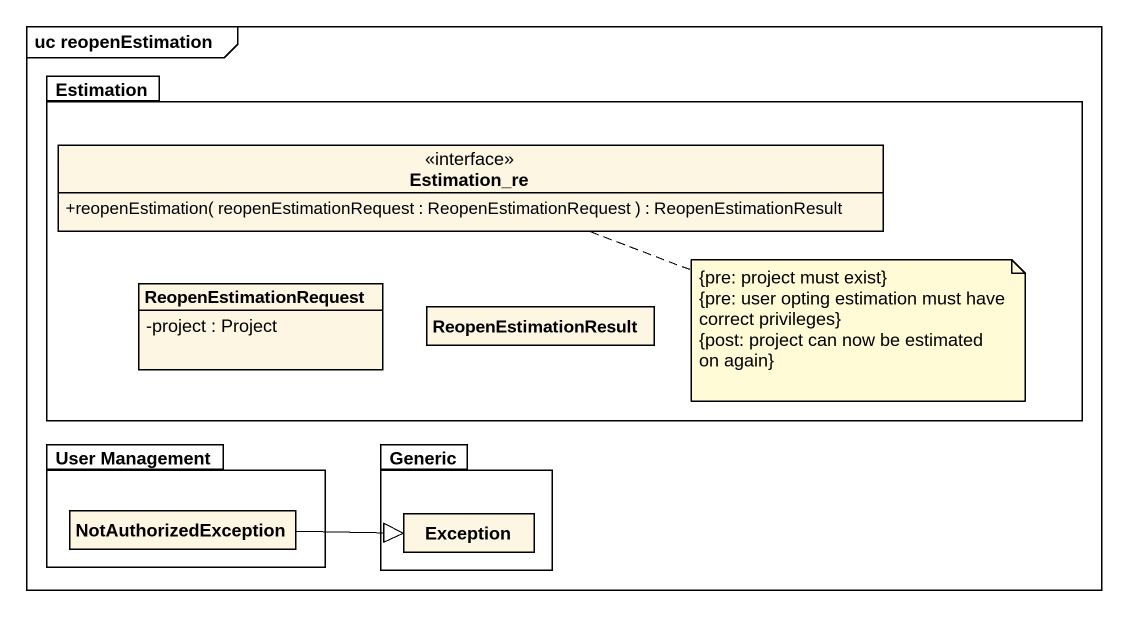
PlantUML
@startuml
mainframe uc reopenEstimation
hide circle
hide empty members
skinparam classAttributeIconSize 0
package Estimation {
  interface Estimation_re {
    +reopenEstimation( reopenEstimationRequest : ReopenEstimationRequest ) : ReopenEstimationResult
  }
  class ReopenEstimationRequest {
    -project : Project
  }
  class ReopenEstimationResult
}
package "User Management" as User_Management {
  class NotAuthorizedException
}
package Generic {
  class "Exception" as Exception_
}
NotAuthorizedException -right-|> Exception_
note right of Estimation_re
  {pre: project must exist}
  {pre: user opting estimation must have correct privileges}
  {post: project can now be estimated on again}
end note
@enduml
